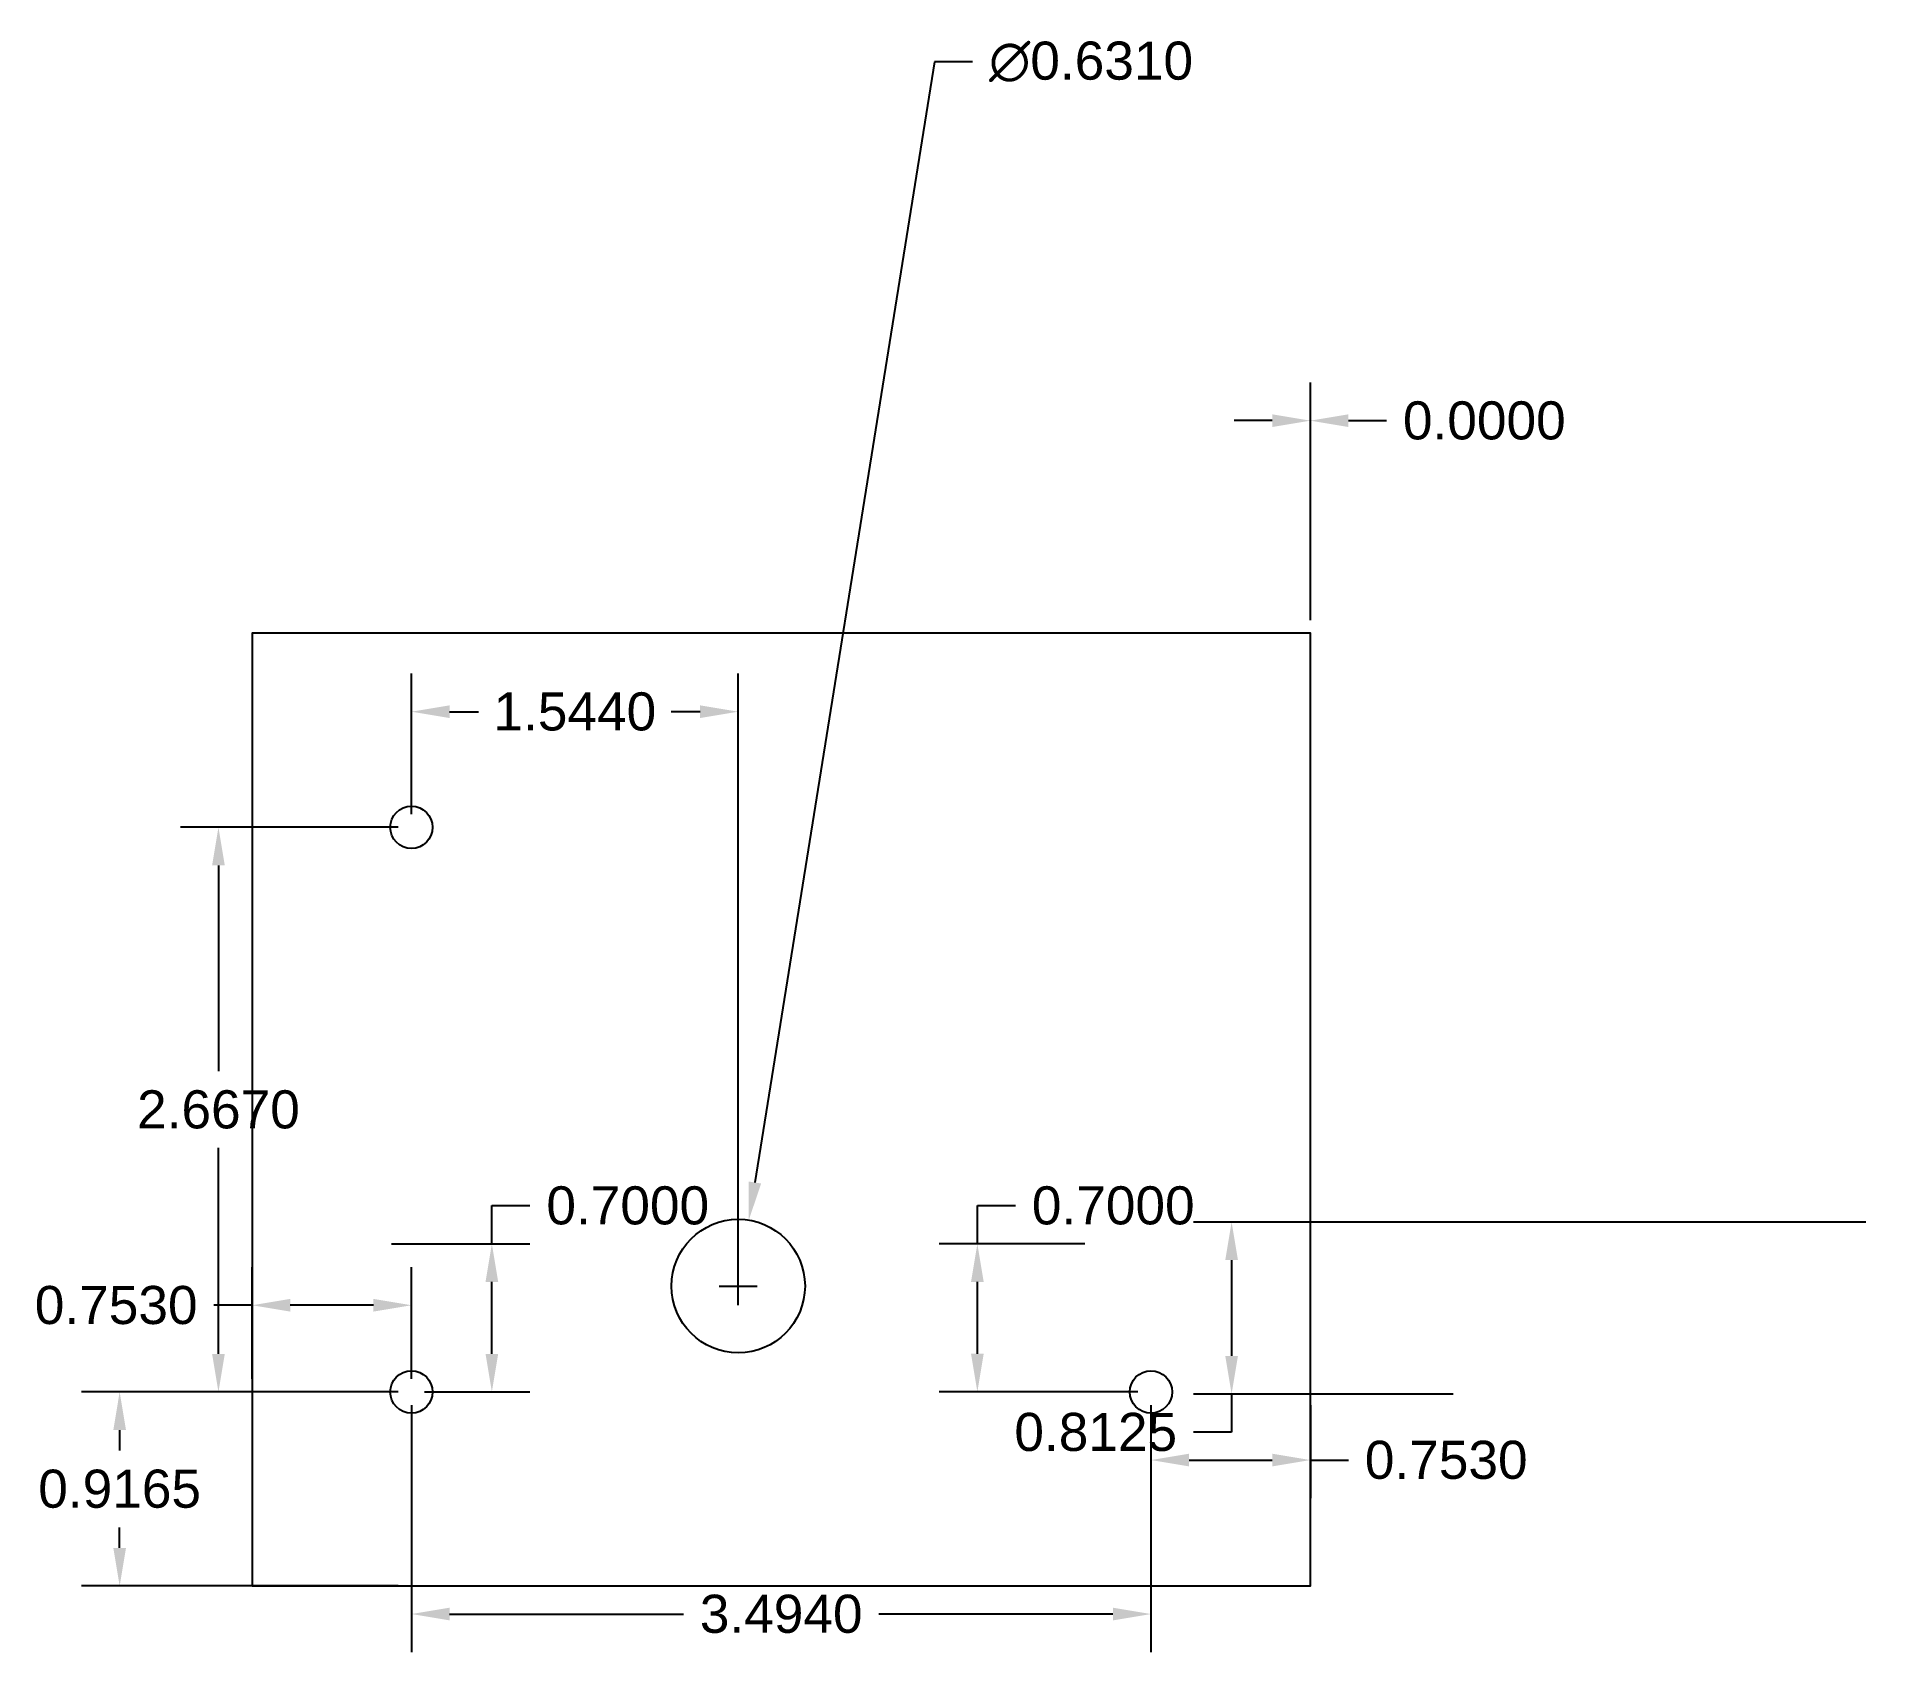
# Model space of a CAD drawing. Header units: inches. Extents: x 7.5 to 16.2, y 17.67 to 25.3.
import ezdxf

# ---------------------------------------------------------------- set-up
doc = ezdxf.new("R2010")
doc.units = ezdxf.units.IN
doc.header["$MEASUREMENT"] = 0
doc.layers.get('0').update_dxf_attribs({"color": 1})
doc.layers.add('dimensions', color=4, linetype='Continuous')
doc.layers.add('non-cut features', color=3, linetype='Continuous')
doc.styles.get("Standard").update_dxf_attribs({"font": 'Arial Regular.ttf'})
doc.dimstyles.get("Standard").update_dxf_attribs({"dimtxt": 0.18, "dimasz": 0.18, "dimexe": 0.18, "dimexo": 0.0625, "dimgap": 0.09, "dimtad": 0, "dimtih": 1, "dimtoh": 1, "dimdec": 4, "dimzin": 0, "dimdsep": 46, "dimtxsty": 'Standard', "dimcen": 0.09, "dimadec": 0, "dimazin": 0, "dimtfac": 1, "dimtdec": 4, "dimtofl": 0, "dimtmove": 0, "dimatfit": 3, "dimfxl": 1, "dimtolj": 1, "dimtzin": 0, "dimarcsym": 0})

# ---------------------------------------------------------------- blocks, each defined once
blk = doc.blocks.new('*D18')
at = {"layer": 'Defpoints', "color": 0, "transparency": 16777216}
for p in [(16.2029, 19.7002), (13.1435, 18.8877), (14.2529, 18.8877)]:
    blk.add_point(p, dxfattribs=at)
at = {"layer": 'dimensions', "color": 0, "lineweight": -2, "transparency": 16777216}
for p, q in [((16.1404, 19.7002), (12.9635, 19.7002)), ((13.1435, 19.5202), (13.1435, 19.0677)), ((14.1904, 18.8877), (12.9635, 18.8877)), ((13.1435, 18.8877), (13.1435, 18.7077)), ((13.1435, 18.7077), (12.9635, 18.7077))]:
    blk.add_line(p, q, dxfattribs=at)
at = {"layer": 'dimensions', "color": 0, "transparency": 16777216}
for points in [[(13.1135, 19.5202), (13.1735, 19.5202), (13.1435, 19.7002)], [(13.1135, 19.0677), (13.1735, 19.0677), (13.1435, 18.8877)]]:
    blk.add_solid(points, dxfattribs=at)
at = {"layer": 'dimensions', "color": 0, "transparency": 16777216, "insert": (12.5015, 18.7077), "char_height": 0.18, "attachment_point": 5}
blk.add_mtext('\\A1;0.8125', dxfattribs=at)
blk = doc.blocks.new('*D25')
at = {"layer": 'Defpoints', "color": 0, "transparency": 16777216}
for p in [(9.1123, 19.5977), (9.6483, 19.5977), (9.2683, 18.8977)]:
    blk.add_point(p, dxfattribs=at)
at = {"layer": 'dimensions', "color": 0, "lineweight": -2, "transparency": 16777216}
for p, q in [((9.6483, 19.5977), (9.6483, 19.7777)), ((9.6483, 19.7777), (9.8283, 19.7777)), ((9.1748, 19.5977), (9.8283, 19.5977)), ((9.6483, 19.0777), (9.6483, 19.4177)), ((9.3308, 18.8977), (9.8283, 18.8977))]:
    blk.add_line(p, q, dxfattribs=at)
at = {"layer": 'dimensions', "color": 0, "transparency": 16777216}
for points in [[(9.6183, 19.4177), (9.6783, 19.4177), (9.6483, 19.5977)], [(9.6183, 19.0777), (9.6783, 19.0777), (9.6483, 18.8977)]]:
    blk.add_solid(points, dxfattribs=at)
at = {"layer": 'dimensions', "color": 0, "transparency": 16777216, "insert": (10.2904, 19.7777), "char_height": 0.18, "attachment_point": 5}
blk.add_mtext('\\A1;0.7000', dxfattribs=at)
blk = doc.blocks.new('*D26')
at = {"layer": 'Defpoints', "color": 0, "transparency": 16777216}
for p in [(11.9422, 19.5977), (12.5123, 19.5977), (12.7623, 18.8978)]:
    blk.add_point(p, dxfattribs=at)
at = {"layer": 'dimensions', "color": 0, "lineweight": -2, "transparency": 16777216}
for p, q in [((11.9422, 19.5977), (11.9422, 19.7777)), ((11.9422, 19.7777), (12.1222, 19.7777)), ((12.4498, 19.5977), (11.7622, 19.5977)), ((11.9422, 19.0778), (11.9422, 19.4177)), ((12.6998, 18.8978), (11.7622, 18.8978))]:
    blk.add_line(p, q, dxfattribs=at)
at = {"layer": 'dimensions', "color": 0, "transparency": 16777216}
for points in [[(11.9122, 19.4177), (11.9722, 19.4177), (11.9422, 19.5977)], [(11.9122, 19.0778), (11.9722, 19.0778), (11.9422, 18.8978)]]:
    blk.add_solid(points, dxfattribs=at)
at = {"layer": 'dimensions', "color": 0, "transparency": 16777216, "insert": (12.5842, 19.7777), "char_height": 0.18, "attachment_point": 5}
blk.add_mtext('\\A1;0.7000', dxfattribs=at)
blk = doc.blocks.new('*D27')
at = {"layer": 'Defpoints', "color": 0, "transparency": 16777216}
for p in [(10.8623, 19.7092), (10.7624, 19.0862)]:
    blk.add_point(p, dxfattribs=at)
at = {"layer": 'dimensions', "color": 0, "lineweight": -2, "transparency": 16777216}
for p, q in [((11.7393, 25.1801), (10.8908, 19.887)), ((11.9193, 25.1801), (11.7393, 25.1801)), ((10.8123, 19.3077), (10.8123, 19.4877)), ((10.7223, 19.3977), (10.9023, 19.3977))]:
    blk.add_line(p, q, dxfattribs=at)
at = {"layer": 'dimensions', "color": 0, "transparency": 16777216}
blk.add_solid([(10.8611, 19.8917), (10.9204, 19.8822), (10.8623, 19.7092)], dxfattribs=at)
at = {"layer": 'dimensions', "color": 0, "transparency": 16777216, "insert": (12.4795, 25.1801), "char_height": 0.18, "attachment_point": 5}
blk.add_mtext('\\A1;∅0.6310', dxfattribs=at)
blk = doc.blocks.new('*D28')
at = {"layer": 'Defpoints', "color": 0, "transparency": 16777216}
for p in [(10.8123, 22.1108), (9.2683, 21.5647), (10.8123, 19.3977)]:
    blk.add_point(p, dxfattribs=at)
at = {"layer": 'dimensions', "color": 0, "lineweight": -2, "transparency": 16777216}
for p, q in [((9.2683, 21.6272), (9.2683, 22.2908)), ((10.8123, 19.4602), (10.8123, 22.2908)), ((9.4483, 22.1108), (9.5857, 22.1108)), ((10.6323, 22.1108), (10.495, 22.1108))]:
    blk.add_line(p, q, dxfattribs=at)
at = {"layer": 'dimensions', "color": 0, "transparency": 16777216}
for points in [[(9.4483, 22.1408), (9.4483, 22.0808), (9.2683, 22.1108)], [(10.6323, 22.1408), (10.6323, 22.0808), (10.8123, 22.1108)]]:
    blk.add_solid(points, dxfattribs=at)
at = {"layer": 'dimensions', "color": 0, "transparency": 16777216, "insert": (10.0403, 22.1108), "char_height": 0.18, "attachment_point": 5}
blk.add_mtext('\\A1;1.5440', dxfattribs=at)
blk = doc.blocks.new('*D39')
at = {"layer": 'Defpoints', "color": 0, "transparency": 16777216}
for p in [(9.2683, 18.8977), (12.7623, 18.8978), (12.7623, 17.8487)]:
    blk.add_point(p, dxfattribs=at)
at = {"layer": 'dimensions', "color": 0, "lineweight": -2, "transparency": 16777216}
for p, q in [((9.2683, 18.8352), (9.2683, 17.6687)), ((12.7623, 18.8353), (12.7623, 17.6687)), ((9.4483, 17.8487), (10.5533, 17.8487)), ((12.5823, 17.8487), (11.4774, 17.8487))]:
    blk.add_line(p, q, dxfattribs=at)
at = {"layer": 'dimensions', "color": 0, "transparency": 16777216}
for points in [[(9.4483, 17.8787), (9.4483, 17.8187), (9.2683, 17.8487)], [(12.5823, 17.8787), (12.5823, 17.8187), (12.7623, 17.8487)]]:
    blk.add_solid(points, dxfattribs=at)
at = {"layer": 'dimensions', "color": 0, "transparency": 16777216, "insert": (11.0153, 17.8487), "char_height": 0.18, "attachment_point": 5}
blk.add_mtext('\\A1;3.4940', dxfattribs=at)
blk = doc.blocks.new('*D41')
at = {"layer": 'Defpoints', "color": 0, "transparency": 16777216}
for p in [(9.2683, 21.5647), (8.3565, 18.8977), (9.2683, 18.8977)]:
    blk.add_point(p, dxfattribs=at)
at = {"layer": 'dimensions', "color": 0, "lineweight": -2, "transparency": 16777216}
for p, q in [((9.2058, 21.5647), (8.1765, 21.5647)), ((8.3565, 21.3847), (8.3565, 20.4124)), ((8.3565, 19.0777), (8.3565, 20.05)), ((9.2058, 18.8977), (8.1765, 18.8977))]:
    blk.add_line(p, q, dxfattribs=at)
at = {"layer": 'dimensions', "color": 0, "transparency": 16777216}
for points in [[(8.3265, 21.3847), (8.3865, 21.3847), (8.3565, 21.5647)], [(8.3265, 19.0777), (8.3865, 19.0777), (8.3565, 18.8977)]]:
    blk.add_solid(points, dxfattribs=at)
at = {"layer": 'dimensions', "color": 0, "transparency": 16777216, "insert": (8.3565, 20.2312), "char_height": 0.18, "attachment_point": 5}
blk.add_mtext('\\A1;2.6670', dxfattribs=at)
blk = doc.blocks.new('*D45')
at = {"layer": 'Defpoints', "color": 0, "transparency": 16777216}
for p in [(9.2683, 18.8977), (7.8897, 17.9812), (9.2683, 17.9812)]:
    blk.add_point(p, dxfattribs=at)
at = {"layer": 'dimensions', "color": 0, "lineweight": -2, "transparency": 16777216}
for p, q in [((9.2058, 18.8977), (7.7097, 18.8977)), ((7.8897, 18.7177), (7.8897, 18.6207)), ((7.8897, 18.1612), (7.8897, 18.2582)), ((9.2058, 17.9812), (7.7097, 17.9812))]:
    blk.add_line(p, q, dxfattribs=at)
at = {"layer": 'dimensions', "color": 0, "transparency": 16777216}
for points in [[(7.8597, 18.7177), (7.9197, 18.7177), (7.8897, 18.8977)], [(7.8597, 18.1612), (7.9197, 18.1612), (7.8897, 17.9812)]]:
    blk.add_solid(points, dxfattribs=at)
at = {"layer": 'dimensions', "color": 0, "transparency": 16777216, "insert": (7.8897, 18.4395), "char_height": 0.18, "attachment_point": 5}
blk.add_mtext('\\A1;0.9165', dxfattribs=at)
blk = doc.blocks.new('*D48')
at = {"layer": 'Defpoints', "color": 0, "transparency": 16777216}
for p in [(12.7623, 18.8978), (13.5154, 18.8978), (13.5154, 18.576)]:
    blk.add_point(p, dxfattribs=at)
at = {"layer": 'dimensions', "color": 0, "lineweight": -2, "transparency": 16777216}
for p, q in [((12.7623, 18.8353), (12.7623, 18.396)), ((13.5154, 18.8353), (13.5154, 18.396)), ((12.9423, 18.576), (13.3354, 18.576)), ((13.5154, 18.576), (13.6954, 18.576))]:
    blk.add_line(p, q, dxfattribs=at)
at = {"layer": 'dimensions', "color": 0, "transparency": 16777216}
for points in [[(12.9423, 18.606), (12.9423, 18.546), (12.7623, 18.576)], [(13.3354, 18.606), (13.3354, 18.546), (13.5154, 18.576)]]:
    blk.add_solid(points, dxfattribs=at)
at = {"layer": 'dimensions', "color": 0, "transparency": 16777216, "insert": (14.1574, 18.576), "char_height": 0.18, "attachment_point": 5}
blk.add_mtext('\\A1;0.7530', dxfattribs=at)
blk = doc.blocks.new('*D49')
at = {"layer": 'Defpoints', "color": 0, "transparency": 16777216}
for p in [(8.5154, 19.3072), (8.5154, 18.8977), (9.2683, 18.8977)]:
    blk.add_point(p, dxfattribs=at)
at = {"layer": 'dimensions', "color": 0, "lineweight": -2, "transparency": 16777216}
for p, q in [((8.5154, 18.9602), (8.5154, 19.4872)), ((9.2683, 18.9602), (9.2683, 19.4872)), ((8.5154, 19.3072), (8.3354, 19.3072)), ((9.0883, 19.3072), (8.6954, 19.3072))]:
    blk.add_line(p, q, dxfattribs=at)
at = {"layer": 'dimensions', "color": 0, "transparency": 16777216}
for points in [[(8.6954, 19.3372), (8.6954, 19.2772), (8.5154, 19.3072)], [(9.0883, 19.3372), (9.0883, 19.2772), (9.2683, 19.3072)]]:
    blk.add_solid(points, dxfattribs=at)
at = {"layer": 'dimensions', "color": 0, "transparency": 16777216, "insert": (7.8733, 19.3072), "char_height": 0.18, "attachment_point": 5}
blk.add_mtext('\\A1;0.7530', dxfattribs=at)
blk = doc.blocks.new('*D57')
at = {"layer": 'Defpoints', "color": 0, "transparency": 16777216}
for p in [(13.5154, 23.4854), (13.5154, 22.4812), (13.5154, 22.4812)]:
    blk.add_point(p, dxfattribs=at)
at = {"layer": 'dimensions', "color": 0, "lineweight": -2, "transparency": 16777216}
for p, q in [((13.5154, 22.5437), (13.5154, 23.6654)), ((13.5154, 22.5437), (13.5154, 23.6654)), ((13.3354, 23.4854), (13.1554, 23.4854)), ((13.6954, 23.4854), (13.8754, 23.4854))]:
    blk.add_line(p, q, dxfattribs=at)
at = {"layer": 'dimensions', "color": 0, "transparency": 16777216}
for points in [[(13.3354, 23.5154), (13.3354, 23.4554), (13.5154, 23.4854)], [(13.6954, 23.5154), (13.6954, 23.4554), (13.5154, 23.4854)]]:
    blk.add_solid(points, dxfattribs=at)
at = {"layer": 'dimensions', "color": 0, "transparency": 16777216, "insert": (14.3374, 23.4854), "char_height": 0.18, "attachment_point": 5}
blk.add_mtext('\\A1;0.0000', dxfattribs=at)

msp = doc.modelspace()

# ---------------------------------------------------------------- linework, layer by layer
msp.add_lwpolyline([(8.51538, 17.98118), (13.51538, 17.98118), (13.51538, 22.48118), (8.51538, 22.48118)], close=True)
for centre in [(9.26831, 21.56468), (9.26833, 18.89773), (12.76234, 18.89777)]:
    msp.add_circle(centre, 0.1)
at = {"layer": 'non-cut features'}
msp.add_circle((10.81233, 19.39773), 0.31548, dxfattribs=at)

# ---------------------------------------------------------------- dimensions: what is measured, and where the dimension line sits
at = {"layer": 'dimensions'}
dim = msp.add_diameter_dim_2p(p1=(10.7624, 19.08622), p2=(10.86227, 19.70924), dimstyle='Standard', dxfattribs=at)
dim.commit()
dim.dimension.update_dxf_attribs({"geometry": '*D27', "text_midpoint": (12.47953, 25.18013), "dimtype": 163})
for base, p1, p2, picture, middle in [((13.5153805656, 23.485370262), (13.5153805656, 22.4811832308), (13.5153805656, 22.4811832308), '*D57', (14.3374133077, 23.485370262)), ((10.81233, 22.11084), (9.26831, 21.56468), (10.81233, 19.39773), '*D28', (10.04032, 22.11084)), ((8.515381, 19.307172), (9.268334, 18.897729), (8.515381, 18.897729), '*D49', (7.873348, 19.307172)), ((12.76234, 17.84873), (9.26833, 18.89773), (12.76234, 18.89777), '*D39', (11.01534, 17.84873)), ((13.51538, 18.57605), (12.76234, 18.89777), (13.51538, 18.89777), '*D48', (14.15741, 18.57605))]:
    dim = msp.add_linear_dim(base=base, p1=p1, p2=p2, dimstyle='Standard', dxfattribs=at)
    dim.commit()
    dim.dimension.update_dxf_attribs({"geometry": picture, "text_midpoint": middle})
for base, p1, p2, picture, middle in [((8.356538, 18.897729), (9.268309, 21.564681), (9.268334, 18.897729), '*D41', (8.356538, 20.231205)), ((9.64834, 19.59773), (9.26833, 18.89773), (9.11233, 19.59773), '*D25', (10.29037, 19.77773)), ((11.94222, 19.59773), (12.76234, 18.89777), (12.51234, 19.59773), '*D26', (12.58425, 19.77773)), ((13.14352, 18.88767), (16.20288, 19.70017), (14.25293, 18.88767), '*D18', (12.50148, 18.70767)), ((7.889653, 17.981183), (9.268334, 18.897729), (9.268334, 17.981183), '*D45', (7.889653, 18.439456))]:
    dim = msp.add_linear_dim(base=base, p1=p1, p2=p2, angle=90, dimstyle='Standard', dxfattribs=at)
    dim.commit()
    dim.dimension.update_dxf_attribs({"geometry": picture, "text_midpoint": middle})

doc.saveas('drawing.dxf')
